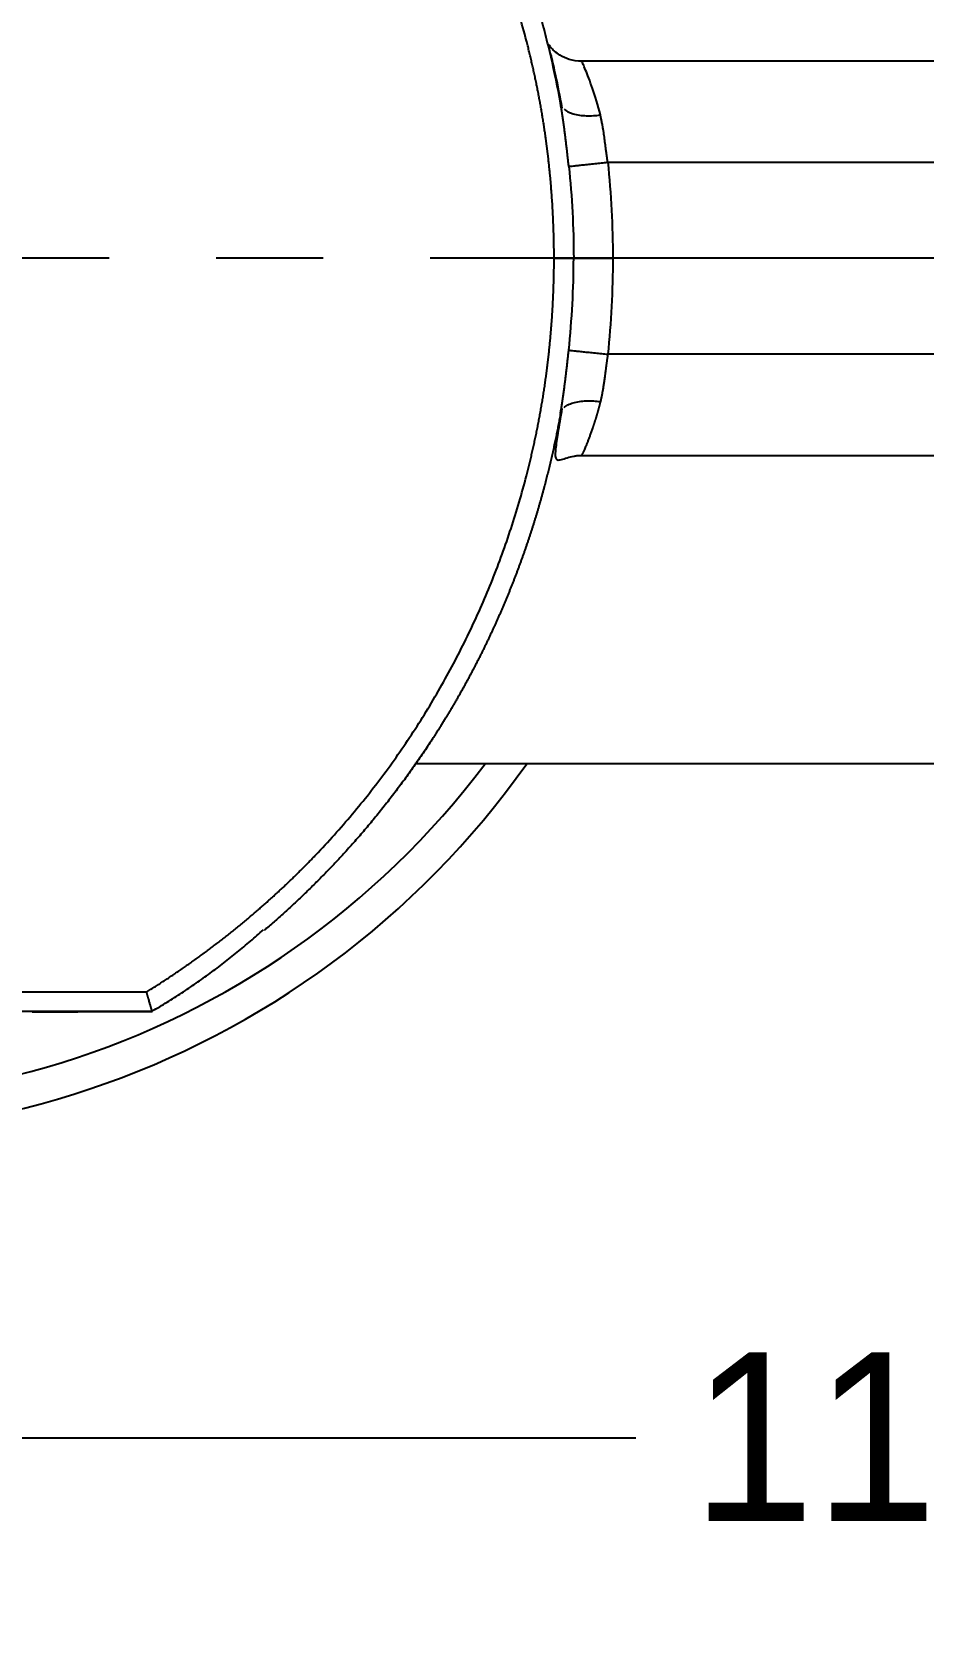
# Model space of a CAD drawing. Extents: x 10319 to 11160, y -16029 to -15435.
# Drawn here: x 10490.97 to 10517.42, y -15559.89 to -15512.41 of the extents above; entities that cross this region are included whole.
import ezdxf

# ---------------------------------------------------------------- set-up
doc = ezdxf.new("R2010")
doc.units = 0
doc.header["$MEASUREMENT"] = 0
doc.linetypes.add('CENTER2', pattern=[28.575, 19.05, -3.175, 3.175, -3.175])
doc.layers.get('0').update_dxf_attribs({"linetype": 'CONTINUOUS'})
doc.layers.get('Defpoints').update_dxf_attribs({"linetype": 'CONTINUOUS'})
doc.layers.add('CENTER', color=1, linetype='CENTER2')
doc.layers.add('DIM_', color=3, linetype='CONTINUOUS', lineweight=9)
doc.styles.get("Standard").update_dxf_attribs({"font": 'Gulim.ttf'})
doc.dimstyles.new('사본(2) STANDARD', dxfattribs={"dimscale": 0, "dimtxt": 5, "dimasz": 5, "dimexe": 1.25, "dimexo": 0.625, "dimgap": 1.5, "dimtad": 3, "dimtih": 1, "dimtoh": 1, "dimdec": 1, "dimzin": 9, "dimdsep": 46, "dimtxsty": 'Standard', "dimcen": 2.5, "dimclrd": 3, "dimclre": 3, "dimclrt": 4, "dimadec": 0, "dimazin": 0, "dimtfac": 1, "dimtdec": 1, "dimtmove": 0, "dimatfit": 3, "dimfxl": 1.25, "dimtfill": 1, "dimtolj": 1, "dimtzin": 0, "dimarcsym": 0})

# ---------------------------------------------------------------- blocks, each defined once
blk = doc.blocks.new('*D120')
at = {"layer": 'Defpoints', "color": 0, "transparency": 16777216}
for p in [(10458.407, -15519.127), (10631.129, -15519.127), (10631.129, -15574.127)]:
    blk.add_point(p, dxfattribs=at)
at = {"layer": 'DIM_', "color": 3, "lineweight": -2, "transparency": 16777216}
for p, q in [((10458.407, -15519.752), (10458.407, -15575.377)), ((10631.129, -15519.752), (10631.129, -15575.377)), ((10463.407, -15574.127), (10534.926, -15574.127)), ((10626.129, -15574.127), (10554.61, -15574.127))]:
    blk.add_line(p, q, dxfattribs=at)
at = {"layer": 'DIM_', "color": 3, "transparency": 16777216}
for points in [[(10463.407, -15573.294), (10463.407, -15574.961), (10458.407, -15574.127)], [(10626.129, -15573.294), (10626.129, -15574.961), (10631.129, -15574.127)]]:
    blk.add_solid(points, dxfattribs=at)
at = {"layer": 'DIM_', "color": 4, "transparency": 16777216, "insert": (10544.768, -15574.127), "char_height": 5, "attachment_point": 5, "bg_fill": 3, "box_fill_scale": 1.25, "bg_fill_color": 256, "bg_fill_true_color": 13158600, "bg_fill_transparency": 0}
blk.add_mtext('\\A1;172.7', dxfattribs=at)
blk = doc.blocks.new('*D121')
at = {"layer": 'Defpoints', "color": 0, "transparency": 16777216}
for p in [(10460.383, -15519.127), (10577.057, -15519.127), (10460.383, -15554.127)]:
    blk.add_point(p, dxfattribs=at)
at = {"layer": 'DIM_', "color": 3, "lineweight": -2, "transparency": 16777216}
for p, q in [((10460.383, -15519.752), (10460.383, -15555.377)), ((10577.057, -15519.752), (10577.057, -15555.377)), ((10465.383, -15554.127), (10508.878, -15554.127)), ((10572.057, -15554.127), (10528.562, -15554.127))]:
    blk.add_line(p, q, dxfattribs=at)
at = {"layer": 'DIM_', "color": 3, "transparency": 16777216}
for points in [[(10465.383, -15553.294), (10465.383, -15554.961), (10460.383, -15554.127)], [(10572.057, -15553.294), (10572.057, -15554.961), (10577.057, -15554.127)]]:
    blk.add_solid(points, dxfattribs=at)
at = {"layer": 'DIM_', "color": 4, "transparency": 16777216, "insert": (10518.72, -15554.127), "char_height": 5, "attachment_point": 5, "bg_fill": 3, "box_fill_scale": 1.25, "bg_fill_color": 256, "bg_fill_true_color": 13158600, "bg_fill_transparency": 0}
blk.add_mtext('\\A1;116.7', dxfattribs=at)

msp = doc.modelspace()

# ---------------------------------------------------------------- linework, layer by layer
at = {"linetype": 'Continuous', "extrusion": (-1.22465e-16, -1, 0)}
for p, q in [((10576.557, -15513.277), (10507.24, -15513.277)), ((10508.045, -15516.277), (10576.557, -15516.277)), ((10576.557, -15521.977), (10508.045, -15521.977)), ((10507.24, -15524.977), (10576.557, -15524.977)), ((10621.985, -15534.127), (10502.323, -15534.127)), ((10494.368, -15540.899), (10474.463, -15540.899))]:
    msp.add_line(p, q, dxfattribs=at)
at = {"linetype": 'Continuous'}
for radius, start, end in [(26, 35.235, 180), (25, 36.8719, 180), (26, 180, 324.765), (25, 180, 323.1281)]:
    msp.add_arc((10484.407, -15519.127), radius, start, end, dxfattribs=at)
for points, knots in [([(10506.454, -15519.127), (10506.454, -15519.102), (10506.453, -15519.05), (10506.453, -15518.972), (10506.452, -15518.894), (10506.451, -15518.817), (10506.45, -15518.739), (10506.449, -15518.662), (10506.447, -15518.584), (10506.446, -15518.507), (10506.444, -15518.429), (10506.441, -15518.352), (10506.439, -15518.275), (10506.436, -15518.198), (10506.433, -15518.12), (10506.43, -15518.043), (10506.427, -15517.966), (10506.423, -15517.889), (10506.419, -15517.812), (10506.415, -15517.735), (10506.411, -15517.658), (10506.407, -15517.581), (10506.402, -15517.504), (10506.397, -15517.427), (10506.392, -15517.351), (10506.387, -15517.274), (10506.381, -15517.197), (10506.375, -15517.12), (10506.369, -15517.044), (10506.363, -15516.967), (10506.356, -15516.891), (10506.35, -15516.814), (10506.343, -15516.738), (10506.335, -15516.661), (10506.328, -15516.585), (10506.32, -15516.509), (10506.313, -15516.432), (10506.305, -15516.356), (10506.296, -15516.28), (10506.288, -15516.204), (10506.279, -15516.128), (10506.27, -15516.052), (10506.261, -15515.975), (10506.251, -15515.899), (10506.242, -15515.824), (10506.232, -15515.748), (10506.222, -15515.672), (10506.211, -15515.596), (10506.201, -15515.52), (10506.19, -15515.444), (10506.179, -15515.369), (10506.168, -15515.293), (10506.157, -15515.217), (10506.145, -15515.142), (10506.133, -15515.066), (10506.121, -15514.991), (10506.109, -15514.915), (10506.096, -15514.84), (10506.083, -15514.765), (10506.07, -15514.689), (10506.057, -15514.614), (10506.043, -15514.539), (10506.03, -15514.464), (10506.016, -15514.389), (10506.002, -15514.313), (10505.987, -15514.238), (10505.973, -15514.163), (10505.958, -15514.088), (10505.943, -15514.013), (10505.928, -15513.939), (10505.912, -15513.864), (10505.897, -15513.789), (10505.881, -15513.714), (10505.865, -15513.639), (10505.848, -15513.565), (10505.832, -15513.49), (10505.815, -15513.415), (10505.798, -15513.341), (10505.78, -15513.266), (10505.763, -15513.192), (10505.745, -15513.117), (10505.727, -15513.043), (10505.709, -15512.969), (10505.691, -15512.894), (10505.672, -15512.82), (10505.653, -15512.746), (10505.573, -15512.434), (10505.422, -15511.887), (10505.182, -15511.111), (10504.917, -15510.343), (10504.627, -15509.583), (10504.314, -15508.833), (10503.976, -15508.092), (10503.614, -15507.361), (10503.23, -15506.642), (10502.822, -15505.935), (10502.394, -15505.243), (10501.943, -15504.566), (10501.473, -15503.904), (10500.982, -15503.259), (10500.471, -15502.631), (10499.941, -15502.019), (10499.538, -15501.583), (10499.276, -15501.31), (10499.163, -15501.194), (10499.05, -15501.079), (10498.936, -15500.965), (10498.821, -15500.851), (10498.705, -15500.738), (10498.589, -15500.626), (10498.472, -15500.514), (10498.354, -15500.404), (10498.236, -15500.294), (10498.117, -15500.185), (10497.997, -15500.077), (10497.877, -15499.969), (10497.756, -15499.862), (10497.634, -15499.756), (10497.512, -15499.651), (10497.389, -15499.547), (10497.265, -15499.443), (10497.14, -15499.34), (10497.015, -15499.238), (10496.889, -15499.136), (10496.763, -15499.036), (10496.636, -15498.936), (10496.508, -15498.837), (10496.379, -15498.739), (10496.25, -15498.641), (10496.12, -15498.544), (10495.989, -15498.448), (10495.858, -15498.353), (10495.726, -15498.259), (10495.593, -15498.165), (10495.46, -15498.072), (10495.326, -15497.98), (10495.191, -15497.888), (10495.056, -15497.798), (10494.919, -15497.708), (10494.783, -15497.619), (10494.645, -15497.531), (10494.507, -15497.443), (10494.414, -15497.385), (10494.368, -15497.356)], [0, 0, 0, 0, 0.002988, 0.005974, 0.008959, 0.011943, 0.014925, 0.017905, 0.020884, 0.023861, 0.026837, 0.029812, 0.032785, 0.035757, 0.038728, 0.041697, 0.044666, 0.047633, 0.050598, 0.053563, 0.056526, 0.059488, 0.06245, 0.06541, 0.068369, 0.071327, 0.074284, 0.07724, 0.080195, 0.083149, 0.086102, 0.089054, 0.092006, 0.094957, 0.097907, 0.100856, 0.103804, 0.106752, 0.109699, 0.112645, 0.115591, 0.118536, 0.12148, 0.124424, 0.127368, 0.130311, 0.133253, 0.136195, 0.139137, 0.142078, 0.145019, 0.147959, 0.150899, 0.153839, 0.156778, 0.159718, 0.162657, 0.165595, 0.168534, 0.171473, 0.174411, 0.177349, 0.180288, 0.183226, 0.186164, 0.189102, 0.192041, 0.194979, 0.197917, 0.200856, 0.203795, 0.206734, 0.209673, 0.212612, 0.215552, 0.218491, 0.221432, 0.224372, 0.227313, 0.230254, 0.233196, 0.236138, 0.23908, 0.242023, 0.244967, 0.247911, 0.250855, 0.282114, 0.313336, 0.344554, 0.375797, 0.407096, 0.438393, 0.469719, 0.501106, 0.532477, 0.563774, 0.595031, 0.626277, 0.657419, 0.688533, 0.719652, 0.750806, 0.75703, 0.763252, 0.769471, 0.775688, 0.781902, 0.788115, 0.794326, 0.800535, 0.806744, 0.812951, 0.819158, 0.825364, 0.83157, 0.837777, 0.843983, 0.850191, 0.856399, 0.862608, 0.868819, 0.875031, 0.881245, 0.887461, 0.89368, 0.899901, 0.906125, 0.912352, 0.918583, 0.924817, 0.931055, 0.937297, 0.943544, 0.949795, 0.956051, 0.962312, 0.968579, 0.974851, 0.981129, 0.987413, 0.993703, 1, 1, 1, 1]), ([(10506.643, -15514.523), (10506.562, -15514.066), (10506.422, -15513.385), (10506.257, -15512.712), (10506.141, -15512.265), (10505.836, -15511.153), (10505.46, -15510.067), (10504.941, -15508.787), (10504.756, -15508.364), (10504.363, -15507.527), (10504.154, -15507.113), (10503.715, -15506.295), (10503.485, -15505.891), (10503.123, -15505.297), (10503, -15505.101), (10502.75, -15504.713), (10502.622, -15504.52), (10502.232, -15503.95), (10501.962, -15503.578), (10501.403, -15502.848), (10501.114, -15502.491), (10500.561, -15501.844), (10500.301, -15501.552), (10500.033, -15501.266)], [0, 0, 0, 0, 0.092166, 0.138249, 0.138249, 0.184332, 0.368664, 0.368664, 0.460829, 0.460829, 0.552995, 0.552995, 0.645161, 0.645161, 0.691244, 0.691244, 0.737327, 0.737327, 0.829493, 0.829493, 0.921659, 0.921659, 1, 1, 1, 1]), ([(10507.271, -15513.278), (10507.144, -15513.279), (10506.924, -15513.247), (10506.65, -15513.126), (10506.491, -15513.007), (10506.408, -15512.928), (10506.375, -15512.891), (10506.351, -15512.862), (10506.3, -15512.794), (10506.277, -15512.763), (10506.29, -15512.847), (10506.362, -15513.127), (10506.505, -15513.717), (10506.619, -15514.302), (10506.688, -15514.671)], [0, 0, 0, 0, 0.069803, 0.125762, 0.165107, 0.178692, 0.188909, 0.193207, 0.207111, 0.310712, 0.426699, 0.581221, 0.772504, 1, 1, 1, 1]), ([(10507.826, -15514.874), (10507.75, -15514.581), (10507.629, -15514.184), (10507.483, -15513.772), (10507.386, -15513.528), (10507.313, -15513.362), (10507.275, -15513.289), (10507.264, -15513.278), (10507.262, -15513.278)], [0, 0, 0, 0, 0.305063, 0.457595, 0.610126, 0.762658, 0.91519, 1, 1, 1, 1]), ([(10506.889, -15516.4), (10506.888, -15516.383), (10506.884, -15516.349), (10506.878, -15516.298), (10506.873, -15516.248), (10506.868, -15516.197), (10506.862, -15516.147), (10506.856, -15516.097), (10506.851, -15516.047), (10506.845, -15515.998), (10506.84, -15515.948), (10506.834, -15515.899), (10506.828, -15515.85), (10506.823, -15515.801), (10506.817, -15515.753), (10506.811, -15515.704), (10506.806, -15515.656), (10506.8, -15515.608), (10506.794, -15515.561), (10506.788, -15515.513), (10506.782, -15515.466), (10506.776, -15515.419), (10506.77, -15515.372), (10506.764, -15515.325), (10506.758, -15515.279), (10506.752, -15515.233), (10506.746, -15515.187), (10506.74, -15515.141), (10506.733, -15515.095), (10506.727, -15515.05), (10506.72, -15515.005), (10506.714, -15514.96), (10506.707, -15514.915), (10506.701, -15514.871), (10506.694, -15514.826), (10506.687, -15514.782), (10506.68, -15514.739), (10506.673, -15514.695), (10506.666, -15514.652), (10506.658, -15514.609), (10506.651, -15514.566), (10506.646, -15514.537), (10506.643, -15514.523)], [0, 0, 0, 0, 0.026967, 0.053828, 0.080583, 0.107233, 0.133777, 0.160218, 0.186554, 0.212787, 0.238916, 0.264942, 0.290866, 0.316688, 0.342408, 0.368027, 0.393545, 0.418963, 0.444282, 0.469501, 0.494621, 0.519643, 0.544567, 0.569393, 0.594122, 0.618755, 0.643291, 0.667732, 0.692077, 0.716326, 0.740481, 0.764542, 0.788508, 0.812381, 0.836159, 0.859844, 0.883436, 0.906935, 0.930341, 0.953653, 0.976873, 1, 1, 1, 1]), ([(10506.751, -15514.703), (10506.813, -15514.758), (10506.905, -15514.806), (10507.075, -15514.856), (10507.138, -15514.87), (10507.269, -15514.889), (10507.475, -15514.907), (10507.691, -15514.893), (10507.826, -15514.874)], [0, 0, 0, 0, 0.333333, 0.333333, 0.5, 0.5, 0.666667, 1, 1, 1, 1]), ([(10508.045, -15516.277), (10508.044, -15516.269), (10508.041, -15516.25), (10508.037, -15516.22), (10508.032, -15516.185), (10508.027, -15516.147), (10508.021, -15516.105), (10508.014, -15516.06), (10508.007, -15516.01), (10508, -15515.956), (10507.991, -15515.89), (10507.981, -15515.812), (10507.969, -15515.722), (10507.957, -15515.629), (10507.941, -15515.506), (10507.924, -15515.381), (10507.905, -15515.266), (10507.892, -15515.19), (10507.88, -15515.126), (10507.869, -15515.069), (10507.859, -15515.018), (10507.849, -15514.973), (10507.84, -15514.935), (10507.833, -15514.902), (10507.828, -15514.882), (10507.826, -15514.874)], [0, 0, 0, 0, 0.017951, 0.038609, 0.061967, 0.088019, 0.116759, 0.148178, 0.182271, 0.219032, 0.258456, 0.318708, 0.381027, 0.445424, 0.511915, 0.641058, 0.710411, 0.761874, 0.808984, 0.851742, 0.890145, 0.924184, 0.953848, 0.979124, 1, 1, 1, 1]), ([(10506.891, -15516.4), (10506.906, -15516.398), (10506.926, -15516.396), (10506.977, -15516.391), (10507.008, -15516.388), (10507.08, -15516.38), (10507.121, -15516.376), (10507.212, -15516.366), (10507.262, -15516.361), (10507.37, -15516.349), (10507.427, -15516.343), (10507.546, -15516.33), (10507.608, -15516.324), (10507.733, -15516.311), (10507.796, -15516.304), (10507.922, -15516.291), (10507.984, -15516.284), (10508.045, -15516.277)], [0, 0, 0, 0, 0.125, 0.125, 0.25, 0.25, 0.375, 0.375, 0.5, 0.5, 0.625, 0.625, 0.75, 0.75, 0.875, 0.875, 1, 1, 1, 1]), ([(10494.368, -15540.899), (10494.39, -15540.885), (10494.433, -15540.858), (10494.499, -15540.817), (10494.564, -15540.776), (10494.629, -15540.735), (10494.694, -15540.693), (10494.758, -15540.652), (10494.823, -15540.61), (10494.887, -15540.568), (10494.951, -15540.526), (10495.015, -15540.483), (10495.079, -15540.441), (10495.143, -15540.398), (10495.207, -15540.356), (10495.27, -15540.313), (10495.334, -15540.27), (10495.397, -15540.226), (10495.46, -15540.183), (10495.523, -15540.139), (10495.585, -15540.095), (10495.648, -15540.051), (10495.71, -15540.007), (10495.772, -15539.963), (10495.835, -15539.918), (10495.896, -15539.874), (10495.958, -15539.829), (10496.02, -15539.784), (10496.081, -15539.739), (10496.143, -15539.693), (10496.204, -15539.648), (10496.265, -15539.602), (10496.326, -15539.556), (10496.387, -15539.51), (10496.447, -15539.464), (10496.508, -15539.418), (10496.568, -15539.371), (10496.628, -15539.325), (10496.688, -15539.278), (10496.748, -15539.231), (10496.807, -15539.184), (10496.867, -15539.136), (10496.926, -15539.089), (10496.985, -15539.041), (10497.045, -15538.993), (10497.103, -15538.945), (10497.162, -15538.897), (10497.221, -15538.848), (10497.279, -15538.8), (10497.338, -15538.751), (10497.396, -15538.702), (10497.454, -15538.653), (10497.512, -15538.604), (10497.569, -15538.554), (10497.627, -15538.505), (10497.684, -15538.455), (10497.741, -15538.405), (10497.799, -15538.355), (10497.855, -15538.305), (10497.912, -15538.254), (10497.969, -15538.204), (10498.025, -15538.153), (10498.082, -15538.102), (10498.138, -15538.051), (10498.194, -15537.999), (10498.25, -15537.948), (10498.305, -15537.896), (10498.361, -15537.845), (10498.416, -15537.793), (10498.472, -15537.74), (10498.527, -15537.688), (10498.582, -15537.636), (10498.637, -15537.583), (10498.691, -15537.53), (10498.746, -15537.477), (10498.8, -15537.424), (10498.854, -15537.371), (10498.908, -15537.317), (10498.962, -15537.263), (10499.016, -15537.21), (10499.07, -15537.156), (10499.123, -15537.101), (10499.176, -15537.047), (10499.23, -15536.992), (10499.283, -15536.938), (10499.335, -15536.883), (10499.557, -15536.651), (10499.941, -15536.236), (10500.471, -15535.625), (10500.982, -15534.996), (10501.473, -15534.351), (10501.943, -15533.689), (10502.393, -15533.012), (10502.822, -15532.32), (10503.229, -15531.613), (10503.614, -15530.894), (10503.976, -15530.163), (10504.313, -15529.422), (10504.627, -15528.672), (10504.917, -15527.912), (10505.182, -15527.144), (10505.422, -15526.368), (10505.581, -15525.793), (10505.675, -15525.426), (10505.714, -15525.268), (10505.752, -15525.11), (10505.789, -15524.951), (10505.825, -15524.793), (10505.861, -15524.634), (10505.895, -15524.476), (10505.928, -15524.317), (10505.96, -15524.157), (10505.991, -15523.998), (10506.021, -15523.838), (10506.05, -15523.679), (10506.078, -15523.519), (10506.106, -15523.358), (10506.132, -15523.198), (10506.157, -15523.038), (10506.181, -15522.877), (10506.204, -15522.716), (10506.226, -15522.555), (10506.247, -15522.394), (10506.267, -15522.232), (10506.286, -15522.07), (10506.304, -15521.908), (10506.321, -15521.746), (10506.336, -15521.584), (10506.351, -15521.422), (10506.365, -15521.259), (10506.378, -15521.096), (10506.39, -15520.933), (10506.401, -15520.77), (10506.411, -15520.607), (10506.42, -15520.443), (10506.427, -15520.279), (10506.434, -15520.115), (10506.44, -15519.951), (10506.445, -15519.787), (10506.449, -15519.622), (10506.451, -15519.457), (10506.453, -15519.292), (10506.453, -15519.182), (10506.454, -15519.127)], [0, 0, 0, 0, 0.002964, 0.005926, 0.008887, 0.011846, 0.014804, 0.017761, 0.020716, 0.02367, 0.026623, 0.029574, 0.032524, 0.035473, 0.038421, 0.041367, 0.044313, 0.047257, 0.0502, 0.053142, 0.056083, 0.059023, 0.061963, 0.064901, 0.067838, 0.070774, 0.073709, 0.076644, 0.079578, 0.08251, 0.085442, 0.088374, 0.091304, 0.094234, 0.097163, 0.100092, 0.10302, 0.105947, 0.108874, 0.1118, 0.114726, 0.117651, 0.120575, 0.1235, 0.126424, 0.129347, 0.13227, 0.135193, 0.138115, 0.141037, 0.143959, 0.146881, 0.149802, 0.152723, 0.155645, 0.158566, 0.161486, 0.164407, 0.167328, 0.170249, 0.173169, 0.17609, 0.179011, 0.181932, 0.184853, 0.187774, 0.190695, 0.193617, 0.196538, 0.19946, 0.202382, 0.205305, 0.208228, 0.211151, 0.214074, 0.216998, 0.219922, 0.222847, 0.225772, 0.228698, 0.231624, 0.234551, 0.237479, 0.240407, 0.243335, 0.246265, 0.249195, 0.280337, 0.311452, 0.34257, 0.373723, 0.404959, 0.436212, 0.467513, 0.498895, 0.530271, 0.561594, 0.592894, 0.624203, 0.655437, 0.686651, 0.717876, 0.749145, 0.755401, 0.761654, 0.767906, 0.774156, 0.780403, 0.78665, 0.792895, 0.79914, 0.805384, 0.811627, 0.817871, 0.824114, 0.830358, 0.836603, 0.842848, 0.849095, 0.855343, 0.861592, 0.867844, 0.874097, 0.880353, 0.886612, 0.892873, 0.899138, 0.905406, 0.911678, 0.917953, 0.924233, 0.930517, 0.936805, 0.943099, 0.949398, 0.955702, 0.962011, 0.968327, 0.974648, 0.980976, 0.98731, 0.993652, 1, 1, 1, 1]), ([(10506.454, -15519.127), (10506.525, -15519.127), (10506.678, -15519.127), (10506.892, -15519.127), (10506.997, -15519.127), (10507.029, -15519.127), (10507.035, -15519.127)], [0, 0, 0, 0, 0.302913, 0.605825, 0.908738, 1, 1, 1, 1]), ([(10506.643, -15523.732), (10506.646, -15523.718), (10506.651, -15523.689), (10506.658, -15523.646), (10506.666, -15523.603), (10506.673, -15523.56), (10506.68, -15523.516), (10506.687, -15523.473), (10506.694, -15523.429), (10506.701, -15523.384), (10506.707, -15523.34), (10506.714, -15523.295), (10506.72, -15523.25), (10506.727, -15523.205), (10506.733, -15523.16), (10506.74, -15523.114), (10506.746, -15523.068), (10506.752, -15523.022), (10506.758, -15522.976), (10506.764, -15522.93), (10506.77, -15522.883), (10506.776, -15522.836), (10506.782, -15522.789), (10506.788, -15522.742), (10506.794, -15522.694), (10506.8, -15522.647), (10506.806, -15522.599), (10506.811, -15522.55), (10506.817, -15522.502), (10506.823, -15522.454), (10506.828, -15522.405), (10506.834, -15522.356), (10506.84, -15522.307), (10506.845, -15522.257), (10506.851, -15522.208), (10506.856, -15522.158), (10506.862, -15522.108), (10506.868, -15522.058), (10506.873, -15522.007), (10506.878, -15521.957), (10506.884, -15521.906), (10506.888, -15521.872), (10506.889, -15521.855)], [0, 0, 0, 0, 0.023127, 0.046347, 0.06966, 0.093066, 0.116565, 0.140157, 0.163843, 0.187622, 0.211494, 0.235461, 0.259521, 0.283676, 0.307926, 0.332271, 0.356712, 0.381248, 0.405881, 0.43061, 0.455436, 0.48036, 0.505382, 0.530502, 0.555721, 0.58104, 0.606458, 0.631976, 0.657595, 0.683315, 0.709137, 0.73506, 0.761086, 0.787215, 0.813448, 0.839784, 0.866224, 0.892769, 0.919418, 0.946173, 0.973033, 1, 1, 1, 1]), ([(10506.891, -15521.855), (10506.906, -15521.856), (10506.926, -15521.859), (10506.977, -15521.864), (10507.008, -15521.867), (10507.08, -15521.875), (10507.121, -15521.879), (10507.212, -15521.889), (10507.262, -15521.894), (10507.37, -15521.906), (10507.427, -15521.912), (10507.546, -15521.924), (10507.608, -15521.931), (10507.733, -15521.944), (10507.796, -15521.951), (10507.922, -15521.964), (10507.984, -15521.971), (10508.045, -15521.977)], [0, 0, 0, 0, 0.125, 0.125, 0.25, 0.25, 0.375, 0.375, 0.5, 0.5, 0.625, 0.625, 0.75, 0.75, 0.875, 0.875, 1, 1, 1, 1]), ([(10508.045, -15521.977), (10508.044, -15521.987), (10508.041, -15522.006), (10508.037, -15522.033), (10508.034, -15522.059), (10508.03, -15522.085), (10508.027, -15522.109), (10508.023, -15522.132), (10508.02, -15522.154), (10508.017, -15522.175), (10508.015, -15522.195), (10508.012, -15522.214), (10508.01, -15522.232), (10508.007, -15522.248), (10508.005, -15522.264), (10508.003, -15522.279), (10508.001, -15522.292), (10507.999, -15522.305), (10507.998, -15522.316), (10507.996, -15522.326), (10507.995, -15522.336), (10507.994, -15522.344), (10507.992, -15522.36), (10507.987, -15522.398), (10507.977, -15522.471), (10507.963, -15522.581), (10507.949, -15522.689), (10507.937, -15522.781), (10507.928, -15522.843), (10507.919, -15522.903), (10507.91, -15522.958), (10507.901, -15523.011), (10507.893, -15523.059), (10507.885, -15523.105), (10507.876, -15523.15), (10507.867, -15523.195), (10507.857, -15523.241), (10507.847, -15523.288), (10507.837, -15523.334), (10507.829, -15523.366), (10507.826, -15523.381)], [0, 0, 0, 0, 0.01945, 0.038175, 0.056175, 0.07345, 0.089999, 0.105823, 0.120922, 0.135296, 0.148945, 0.161868, 0.174066, 0.185539, 0.196287, 0.20631, 0.215607, 0.224179, 0.232026, 0.239148, 0.245544, 0.251216, 0.256162, 0.279787, 0.329779, 0.406136, 0.508854, 0.555759, 0.600447, 0.642919, 0.683177, 0.721223, 0.757058, 0.789718, 0.823058, 0.857079, 0.891783, 0.92717, 0.963242, 1, 1, 1, 1]), ([(10506.751, -15523.552), (10506.782, -15523.524), (10506.82, -15523.499), (10506.91, -15523.452), (10506.962, -15523.432), (10507.076, -15523.398), (10507.138, -15523.385), (10507.268, -15523.366), (10507.337, -15523.36), (10507.477, -15523.355), (10507.548, -15523.356), (10507.689, -15523.364), (10507.758, -15523.372), (10507.826, -15523.381)], [0, 0, 0, 0, 0.166649, 0.166649, 0.333319, 0.333319, 0.499989, 0.499989, 0.66666, 0.66666, 0.83333, 0.83333, 1, 1, 1, 1]), ([(10507.826, -15523.381), (10507.824, -15523.39), (10507.819, -15523.406), (10507.813, -15523.431), (10507.806, -15523.456), (10507.8, -15523.481), (10507.793, -15523.506), (10507.787, -15523.53), (10507.78, -15523.554), (10507.774, -15523.578), (10507.767, -15523.602), (10507.761, -15523.626), (10507.754, -15523.65), (10507.747, -15523.674), (10507.741, -15523.697), (10507.734, -15523.72), (10507.727, -15523.743), (10507.721, -15523.766), (10507.714, -15523.789), (10507.708, -15523.812), (10507.701, -15523.834), (10507.694, -15523.857), (10507.687, -15523.879), (10507.681, -15523.901), (10507.674, -15523.922), (10507.667, -15523.944), (10507.661, -15523.965), (10507.654, -15523.987), (10507.647, -15524.008), (10507.64, -15524.029), (10507.633, -15524.049), (10507.627, -15524.07), (10507.62, -15524.09), (10507.613, -15524.11), (10507.606, -15524.13), (10507.599, -15524.15), (10507.588, -15524.181), (10507.573, -15524.224), (10507.554, -15524.277), (10507.536, -15524.328), (10507.518, -15524.378), (10507.501, -15524.426), (10507.484, -15524.473), (10507.467, -15524.518), (10507.451, -15524.561), (10507.435, -15524.602), (10507.42, -15524.642), (10507.405, -15524.679), (10507.386, -15524.724), (10507.366, -15524.772), (10507.344, -15524.822), (10507.325, -15524.865), (10507.308, -15524.901), (10507.293, -15524.929), (10507.281, -15524.951), (10507.272, -15524.966), (10507.265, -15524.975), (10507.262, -15524.977), (10507.261, -15524.977), (10507.261, -15524.977)], [0, 0, 0, 0, 0.008833, 0.017667, 0.026501, 0.035336, 0.044172, 0.053009, 0.061847, 0.070685, 0.079524, 0.088363, 0.097204, 0.106045, 0.114887, 0.12373, 0.132573, 0.141418, 0.150263, 0.159109, 0.167955, 0.176803, 0.185651, 0.1945, 0.203349, 0.2122, 0.221051, 0.229903, 0.238756, 0.247609, 0.256463, 0.265318, 0.274174, 0.283031, 0.291888, 0.300747, 0.309606, 0.33472, 0.359887, 0.385109, 0.410386, 0.435719, 0.461108, 0.486555, 0.512061, 0.537625, 0.56325, 0.588935, 0.614682, 0.660213, 0.70504, 0.749169, 0.792613, 0.83538, 0.877483, 0.918932, 0.959739, 0.999918, 1, 1, 1, 1]), ([(10506.644, -15523.732), (10506.64, -15523.759), (10506.63, -15523.812), (10506.615, -15523.893), (10506.6, -15523.973), (10506.585, -15524.054), (10506.569, -15524.135), (10506.553, -15524.217), (10506.537, -15524.298), (10506.521, -15524.38), (10506.504, -15524.463), (10506.486, -15524.545), (10506.469, -15524.628), (10506.451, -15524.711), (10506.433, -15524.794), (10506.414, -15524.877), (10506.395, -15524.961), (10506.376, -15525.045), (10506.356, -15525.129), (10506.337, -15525.214), (10506.316, -15525.299), (10506.296, -15525.384), (10506.275, -15525.469), (10506.253, -15525.554), (10506.231, -15525.64), (10506.209, -15525.726), (10506.187, -15525.812), (10506.164, -15525.898), (10506.141, -15525.985), (10506.117, -15526.072), (10506.093, -15526.159), (10506.069, -15526.246), (10506.044, -15526.334), (10506.019, -15526.422), (10505.994, -15526.51), (10505.968, -15526.598), (10505.941, -15526.686), (10505.915, -15526.775), (10505.888, -15526.864), (10505.86, -15526.953), (10505.832, -15527.042), (10505.804, -15527.131), (10505.775, -15527.221), (10505.746, -15527.311), (10505.716, -15527.401), (10505.686, -15527.491), (10505.656, -15527.582), (10505.625, -15527.672), (10505.594, -15527.763), (10505.562, -15527.854), (10505.53, -15527.945), (10505.497, -15528.037), (10505.464, -15528.128), (10505.43, -15528.22), (10505.396, -15528.312), (10505.362, -15528.404), (10505.327, -15528.497), (10505.292, -15528.589), (10505.256, -15528.682), (10505.22, -15528.774), (10505.183, -15528.867), (10505.146, -15528.96), (10505.108, -15529.054), (10505.07, -15529.147), (10505.031, -15529.241), (10504.992, -15529.334), (10504.952, -15529.428), (10504.912, -15529.522), (10504.872, -15529.616), (10504.83, -15529.711), (10504.789, -15529.805), (10504.747, -15529.899), (10504.704, -15529.994), (10504.661, -15530.089), (10504.617, -15530.184), (10504.573, -15530.279), (10504.528, -15530.374), (10504.483, -15530.469), (10504.437, -15530.564), (10504.391, -15530.66), (10504.344, -15530.755), (10504.297, -15530.851), (10504.249, -15530.947), (10504.201, -15531.042), (10504.152, -15531.138), (10504.102, -15531.234), (10504.052, -15531.33), (10504.001, -15531.426), (10503.95, -15531.523), (10503.898, -15531.619), (10503.846, -15531.715), (10503.793, -15531.812), (10503.74, -15531.908), (10503.686, -15532.005), (10503.631, -15532.101), (10503.576, -15532.198), (10503.52, -15532.294), (10503.464, -15532.391), (10503.407, -15532.488), (10503.349, -15532.584), (10503.291, -15532.681), (10503.232, -15532.778), (10503.173, -15532.875), (10503.113, -15532.972), (10503.053, -15533.068), (10502.991, -15533.165), (10502.93, -15533.262), (10502.867, -15533.359), (10502.781, -15533.492), (10502.67, -15533.66), (10502.534, -15533.862), (10502.396, -15534.062), (10502.258, -15534.259), (10502.119, -15534.454), (10501.979, -15534.646), (10501.838, -15534.835), (10501.697, -15535.022), (10501.555, -15535.206), (10501.412, -15535.388), (10501.268, -15535.568), (10501.124, -15535.745), (10500.98, -15535.919), (10500.835, -15536.091), (10500.689, -15536.261), (10500.543, -15536.428), (10500.397, -15536.593), (10500.25, -15536.755), (10500.103, -15536.915), (10499.956, -15537.073), (10499.809, -15537.228), (10499.661, -15537.381), (10499.514, -15537.531), (10499.366, -15537.68), (10499.218, -15537.825), (10499.07, -15537.969), (10498.923, -15538.111), (10498.775, -15538.25), (10498.627, -15538.387), (10498.48, -15538.522), (10498.332, -15538.654), (10498.185, -15538.785), (10498.038, -15538.913), (10497.928, -15539.008), (10497.867, -15539.06), (10497.855, -15539.07)], [0, 0, 0, 0, 0.004511, 0.009039, 0.013585, 0.018149, 0.02273, 0.027329, 0.031946, 0.036581, 0.041233, 0.045904, 0.050591, 0.055297, 0.06002, 0.064761, 0.06952, 0.074297, 0.079091, 0.083903, 0.088733, 0.09358, 0.098446, 0.103329, 0.10823, 0.113148, 0.118084, 0.123038, 0.12801, 0.133, 0.138007, 0.143032, 0.148075, 0.153136, 0.158214, 0.16331, 0.168424, 0.173556, 0.178706, 0.183873, 0.189058, 0.194261, 0.199481, 0.20472, 0.209976, 0.21525, 0.220542, 0.225851, 0.231179, 0.236524, 0.241887, 0.247268, 0.252666, 0.258083, 0.263517, 0.268969, 0.274439, 0.279926, 0.285432, 0.290955, 0.296496, 0.302055, 0.307632, 0.313226, 0.318839, 0.324469, 0.330117, 0.335783, 0.341467, 0.347169, 0.352888, 0.358626, 0.364381, 0.370154, 0.375945, 0.381754, 0.387581, 0.393425, 0.399288, 0.405168, 0.411067, 0.416983, 0.422917, 0.428869, 0.43484, 0.440828, 0.446834, 0.452858, 0.4589, 0.46496, 0.471038, 0.477133, 0.483247, 0.489379, 0.49553, 0.501698, 0.507884, 0.514088, 0.52031, 0.526551, 0.532809, 0.539086, 0.545381, 0.551694, 0.558025, 0.564374, 0.570742, 0.577127, 0.583531, 0.597138, 0.610658, 0.624092, 0.637439, 0.650699, 0.663872, 0.676959, 0.689959, 0.702872, 0.715698, 0.728437, 0.741089, 0.753654, 0.766132, 0.778522, 0.790826, 0.803043, 0.815172, 0.827214, 0.839169, 0.851036, 0.862816, 0.874509, 0.886114, 0.897631, 0.909061, 0.920404, 0.931659, 0.942826, 0.953906, 0.964898, 0.975803, 0.98662, 0.997349, 1, 1, 1, 1]), ([(10506.688, -15523.584), (10506.64, -15523.862), (10506.567, -15524.312), (10506.491, -15524.784), (10506.481, -15525.035), (10506.535, -15525.123), (10506.65, -15525.11), (10506.815, -15525.052), (10506.998, -15525.001), (10507.155, -15524.979), (10507.232, -15524.977), (10507.271, -15524.976)], [0, 0, 0, 0, 0.221729, 0.411898, 0.571636, 0.701862, 0.8045, 0.884003, 0.946486, 0.973878, 1, 1, 1, 1]), ([(10494.537, -15541.478), (10494.537, -15541.478), (10494.537, -15541.478), (10494.537, -15541.477), (10494.537, -15541.477), (10494.536, -15541.476), (10494.536, -15541.475), (10494.535, -15541.473), (10494.535, -15541.472), (10494.534, -15541.47), (10494.533, -15541.467), (10494.532, -15541.465), (10494.532, -15541.462), (10494.531, -15541.459), (10494.529, -15541.456), (10494.528, -15541.452), (10494.527, -15541.448), (10494.526, -15541.444), (10494.524, -15541.44), (10494.523, -15541.435), (10494.522, -15541.43), (10494.52, -15541.425), (10494.518, -15541.42), (10494.517, -15541.414), (10494.515, -15541.408), (10494.513, -15541.401), (10494.511, -15541.395), (10494.509, -15541.388), (10494.507, -15541.381), (10494.505, -15541.373), (10494.502, -15541.365), (10494.5, -15541.357), (10494.498, -15541.349), (10494.495, -15541.34), (10494.492, -15541.332), (10494.49, -15541.322), (10494.484, -15541.303), (10494.475, -15541.272), (10494.462, -15541.227), (10494.448, -15541.178), (10494.436, -15541.136), (10494.427, -15541.104), (10494.42, -15541.082), (10494.414, -15541.06), (10494.407, -15541.038), (10494.401, -15541.015), (10494.394, -15540.992), (10494.388, -15540.969), (10494.381, -15540.945), (10494.375, -15540.922), (10494.37, -15540.906), (10494.368, -15540.899)], [0, 0, 0, 0, 0.013002, 0.026054, 0.039157, 0.052311, 0.065518, 0.078777, 0.092088, 0.105453, 0.118872, 0.132344, 0.145872, 0.159454, 0.173092, 0.186785, 0.200535, 0.214342, 0.228206, 0.242127, 0.256106, 0.270143, 0.284239, 0.298395, 0.312609, 0.326883, 0.341218, 0.355613, 0.370069, 0.384586, 0.399165, 0.413806, 0.428509, 0.443274, 0.458103, 0.472994, 0.48795, 0.550223, 0.613074, 0.67652, 0.740579, 0.766472, 0.792376, 0.81829, 0.844216, 0.870152, 0.896099, 0.922058, 0.948027, 0.974008, 1, 1, 1, 1]), ([(10490.97, -15541.485), (10491.238, -15541.485), (10491.514, -15541.484), (10492.079, -15541.483), (10492.368, -15541.482), (10493.255, -15541.48), (10493.873, -15541.479), (10494.516, -15541.478)], [0, 0, 0, 0, 0.25, 0.25, 0.5, 0.5, 1, 1, 1, 1])]:
    msp.add_open_spline(points, degree=3, knots=knots, dxfattribs=at)
for points, degree in [([(10506.644, -15514.523), (10506.649, -15514.553), (10506.66, -15514.584), (10506.677, -15514.614)], 3), ([(10508.045, -15516.277), (10508.145, -15517.222), (10508.196, -15518.176), (10508.196, -15519.127)], 3), ([(10506.891, -15516.4), (10506.986, -15517.305), (10507.035, -15518.217), (10507.035, -15519.127)], 3), ([(10506.889, -15521.855), (10506.985, -15520.944), (10507.034, -15520.031), (10507.035, -15519.127)], 3), ([(10508.196, -15519.127), (10508.196, -15520.079), (10508.145, -15521.032), (10508.045, -15521.977)], 3), ([(10506.644, -15523.732), (10506.649, -15523.702), (10506.66, -15523.671), (10506.676, -15523.641)], 3), ([(10494.536, -15541.465), (10496.314, -15540.428), (10497.832, -15539.05)], 2), ([(10494.537, -15541.478), (10487.787, -15541.478), (10481.038, -15541.478), (10474.293, -15541.478)], 3), ([(10494.516, -15541.478), (10494.523, -15541.478), (10494.533, -15541.478), (10494.537, -15541.478), (10494.536, -15541.478)], 3)]:
    msp.add_open_spline(points, degree=degree, dxfattribs=at)
msp.add_rational_spline([(10507.035, -15519.127), (10507.177, -15519.127), (10507.627, -15519.127), (10508.196, -15519.127)], [1.00001310391, 0.860378772217, 0.860375242146, 1.0000025137], degree=3, dxfattribs=at)
at = {"layer": 'CENTER'}
msp.add_line((10636.129, -15519.127), (10453.407, -15519.127), dxfattribs=at)

# ---------------------------------------------------------------- next in the draw order: dimensions: what is measured, and where the dimension line sits
at = {"layer": 'DIM_'}
dim = msp.add_linear_dim(base=(10631.129, -15574.127), p1=(10458.407, -15519.127), p2=(10631.129, -15519.127), dimstyle='사본(2) STANDARD', override={"dimscale": 1, "dimtad": 0}, dxfattribs=at)
dim.commit()
dim.dimension.update_dxf_attribs({"geometry": '*D120', "text_midpoint": (10544.768, -15574.127)})

# ---------------------------------------------------------------- next in the draw order: dimensions: what is measured, and where the dimension line sits
dim = msp.add_linear_dim(base=(10460.383, -15554.127), p1=(10577.057, -15519.127), p2=(10460.383, -15519.127), dimstyle='사본(2) STANDARD', override={"dimscale": 1, "dimtad": 0}, dxfattribs=at)
dim.commit()
dim.dimension.update_dxf_attribs({"geometry": '*D121', "text_midpoint": (10518.72, -15554.127)})

doc.saveas('drawing.dxf')
